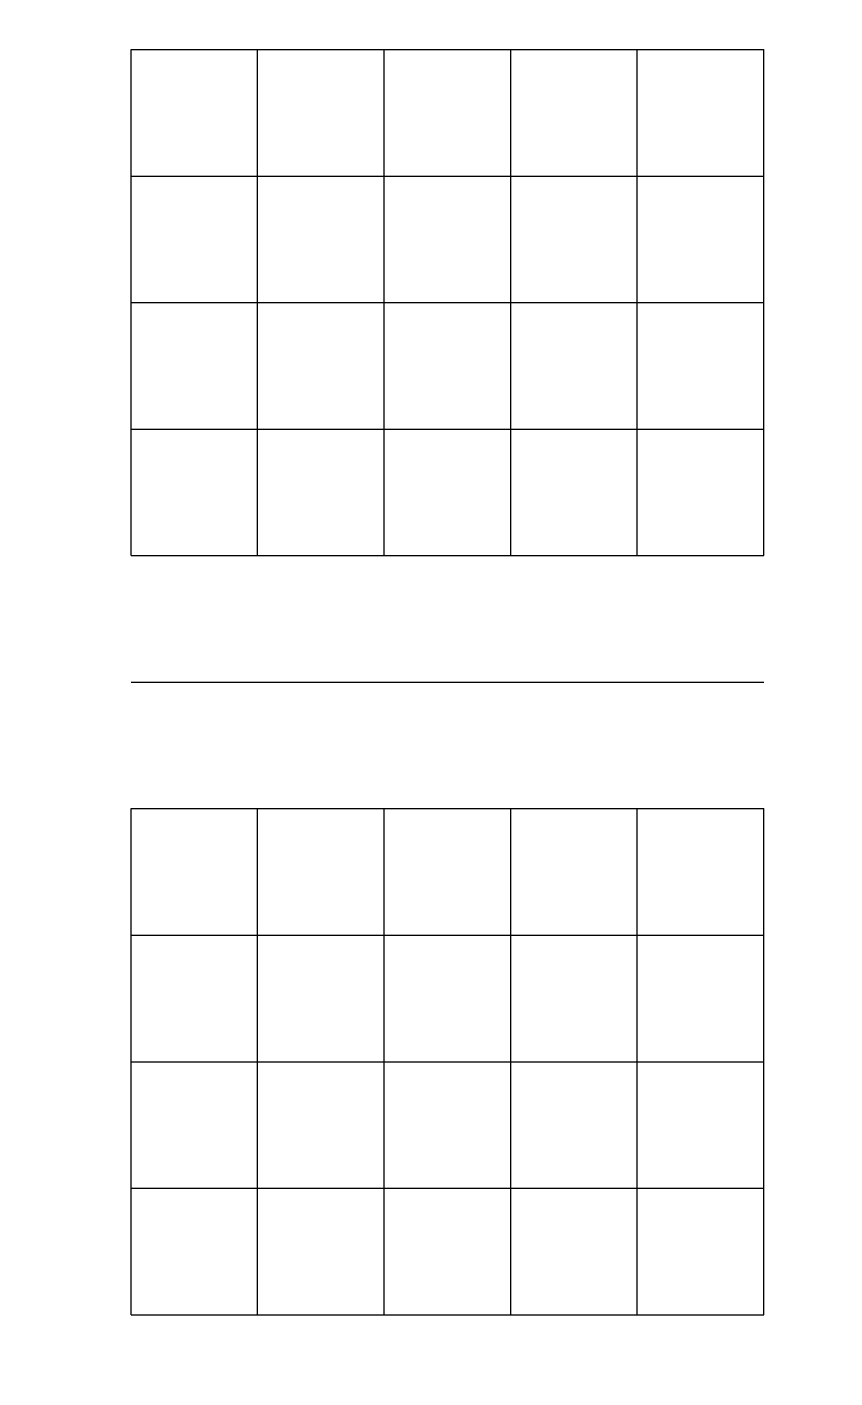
# Model space of a CAD drawing. Header units: millimetres. Extents: x 6 to 745025, y -1528 to 119936.
# Drawn here: x 181.5046 to 181.7749, y 109.5516 to 110.0037 of the extents above; entities that cross this region are included whole.
import ezdxf

# ---------------------------------------------------------------- set-up
doc = ezdxf.new("R2010")
doc.units = ezdxf.units.MM
doc.header["$MEASUREMENT"] = 0
doc.layers.get('0').update_dxf_attribs({"linetype": 'CONTINUOUS'})

msp = doc.modelspace()

# ---------------------------------------------------------------- linework, layer by layer
at = {"color": 0, "linetype": 'Continuous', "lineweight": 25, "true_color": 0x000001}
for p, q in [((181.53944, 109.78444), (181.53944, 109.78444)), ((181.53944, 109.78444), (181.53944, 109.78444)), ((181.53944, 109.78444), (181.53944, 109.78444)), ((181.53944, 109.78444), (181.53944, 109.78444)), ((181.53944, 109.78444), (181.53944, 109.78444)), ((181.53944, 109.78444), (181.53944, 109.78444)), ((181.53944, 109.78444), (181.53944, 109.78444)), ((181.53944, 109.78444), (181.53944, 109.78444)), ((181.58177, 109.78444), (181.58177, 109.78444)), ((181.58177, 109.78444), (181.58177, 109.78444)), ((181.58177, 109.78444), (181.58177, 109.78444)), ((181.58177, 109.78444), (181.58177, 109.78444)), ((181.58177, 109.78444), (181.58177, 109.78444)), ((181.58177, 109.78444), (181.58177, 109.78444)), ((181.58177, 109.78444), (181.58177, 109.78444)), ((181.62411, 109.78444), (181.62411, 109.78444)), ((181.62411, 109.78444), (181.62411, 109.78444)), ((181.62411, 109.78444), (181.62411, 109.78444)), ((181.62411, 109.78444), (181.62411, 109.78444)), ((181.62411, 109.78444), (181.62411, 109.78444)), ((181.62411, 109.78444), (181.62411, 109.78444)), ((181.62411, 109.78444), (181.62411, 109.78444)), ((181.66644, 109.78444), (181.66644, 109.78444)), ((181.66644, 109.78444), (181.66644, 109.78444)), ((181.66644, 109.78444), (181.66644, 109.78444)), ((181.66644, 109.78444), (181.66644, 109.78444)), ((181.66644, 109.78444), (181.66644, 109.78444)), ((181.66644, 109.78444), (181.66644, 109.78444)), ((181.66644, 109.78444), (181.66644, 109.78444)), ((181.70877, 109.78444), (181.70877, 109.78444)), ((181.70877, 109.78444), (181.70877, 109.78444)), ((181.70877, 109.78444), (181.70877, 109.78444)), ((181.70877, 109.78444), (181.70877, 109.78444)), ((181.70877, 109.78444), (181.70877, 109.78444)), ((181.70877, 109.78444), (181.70877, 109.78444)), ((181.70877, 109.78444), (181.70877, 109.78444)), ((181.75111, 109.78444), (181.75111, 109.78444)), ((181.75111, 109.78444), (181.75111, 109.78444)), ((181.75111, 109.78444), (181.75111, 109.78444)), ((181.75111, 109.78444), (181.75111, 109.78444)), ((181.75111, 109.78444), (181.75111, 109.78444)), ((181.75111, 109.78444), (181.75111, 109.78444)), ((181.75111, 109.78444), (181.75111, 109.78444))]:
    msp.add_line(p, q, dxfattribs=at)
for points in [[(181.53944, 109.99611), (181.58177, 109.99611), (181.62411, 109.99611), (181.66644, 109.99611), (181.70877, 109.99611), (181.75111, 109.99611)], [(181.53944, 109.99611), (181.58177, 109.99611), (181.62411, 109.99611), (181.66644, 109.99611), (181.70877, 109.99611), (181.75111, 109.99611)], [(181.53944, 109.99611), (181.58177, 109.99611), (181.62411, 109.99611), (181.66644, 109.99611), (181.70877, 109.99611), (181.75111, 109.99611)], [(181.53944, 109.99611), (181.58177, 109.99611), (181.62411, 109.99611), (181.66644, 109.99611), (181.70877, 109.99611), (181.75111, 109.99611)], [(181.53944, 109.99611), (181.58177, 109.99611), (181.62411, 109.99611), (181.66644, 109.99611), (181.70877, 109.99611), (181.75111, 109.99611)], [(181.53944, 109.99611), (181.58177, 109.99611), (181.62411, 109.99611), (181.66644, 109.99611), (181.70877, 109.99611), (181.75111, 109.99611)], [(181.53944, 109.99611), (181.58177, 109.99611), (181.62411, 109.99611), (181.66644, 109.99611), (181.70877, 109.99611), (181.75111, 109.99611)], [(181.53944, 109.82678), (181.53944, 109.86911), (181.53944, 109.91144), (181.53944, 109.95378), (181.53944, 109.99611)], [(181.53944, 109.82678), (181.53944, 109.86911), (181.53944, 109.91144), (181.53944, 109.95378), (181.53944, 109.99611)], [(181.53944, 109.82678), (181.53944, 109.86911), (181.53944, 109.91144), (181.53944, 109.95378), (181.53944, 109.99611)], [(181.53944, 109.82678), (181.53944, 109.86911), (181.53944, 109.91144), (181.53944, 109.95378), (181.53944, 109.99611)], [(181.53944, 109.82678), (181.53944, 109.86911), (181.53944, 109.91144), (181.53944, 109.95378), (181.53944, 109.99611)], [(181.53944, 109.82678), (181.53944, 109.86911), (181.53944, 109.91144), (181.53944, 109.95378), (181.53944, 109.99611)], [(181.53944, 109.82678), (181.53944, 109.86911), (181.53944, 109.91144), (181.53944, 109.95378), (181.53944, 109.99611)], [(181.53944, 109.82678), (181.53944, 109.86911), (181.53944, 109.91144), (181.53944, 109.95378), (181.53944, 109.99611)], [(181.58177, 109.82678), (181.58177, 109.86911), (181.58177, 109.91144), (181.58177, 109.95378), (181.58177, 109.99611)], [(181.58177, 109.82678), (181.58177, 109.86911), (181.58177, 109.91144), (181.58177, 109.95378), (181.58177, 109.99611)], [(181.58177, 109.82678), (181.58177, 109.86911), (181.58177, 109.91144), (181.58177, 109.95378), (181.58177, 109.99611)], [(181.58177, 109.82678), (181.58177, 109.86911), (181.58177, 109.91144), (181.58177, 109.95378), (181.58177, 109.99611)], [(181.58177, 109.82678), (181.58177, 109.86911), (181.58177, 109.91144), (181.58177, 109.95378), (181.58177, 109.99611)], [(181.58177, 109.82678), (181.58177, 109.86911), (181.58177, 109.91144), (181.58177, 109.95378), (181.58177, 109.99611)], [(181.58177, 109.82678), (181.58177, 109.86911), (181.58177, 109.91144), (181.58177, 109.95378), (181.58177, 109.99611)], [(181.62411, 109.82678), (181.62411, 109.86911), (181.62411, 109.91144), (181.62411, 109.95378), (181.62411, 109.99611)], [(181.62411, 109.82678), (181.62411, 109.86911), (181.62411, 109.91144), (181.62411, 109.95378), (181.62411, 109.99611)], [(181.62411, 109.82678), (181.62411, 109.86911), (181.62411, 109.91144), (181.62411, 109.95378), (181.62411, 109.99611)], [(181.62411, 109.82678), (181.62411, 109.86911), (181.62411, 109.91144), (181.62411, 109.95378), (181.62411, 109.99611)], [(181.62411, 109.82678), (181.62411, 109.86911), (181.62411, 109.91144), (181.62411, 109.95378), (181.62411, 109.99611)], [(181.62411, 109.82678), (181.62411, 109.86911), (181.62411, 109.91144), (181.62411, 109.95378), (181.62411, 109.99611)], [(181.62411, 109.82678), (181.62411, 109.86911), (181.62411, 109.91144), (181.62411, 109.95378), (181.62411, 109.99611)], [(181.66644, 109.82678), (181.66644, 109.86911), (181.66644, 109.91144), (181.66644, 109.95378), (181.66644, 109.99611)], [(181.66644, 109.82678), (181.66644, 109.86911), (181.66644, 109.91144), (181.66644, 109.95378), (181.66644, 109.99611)], [(181.66644, 109.82678), (181.66644, 109.86911), (181.66644, 109.91144), (181.66644, 109.95378), (181.66644, 109.99611)], [(181.66644, 109.82678), (181.66644, 109.86911), (181.66644, 109.91144), (181.66644, 109.95378), (181.66644, 109.99611)], [(181.66644, 109.82678), (181.66644, 109.86911), (181.66644, 109.91144), (181.66644, 109.95378), (181.66644, 109.99611)], [(181.66644, 109.82678), (181.66644, 109.86911), (181.66644, 109.91144), (181.66644, 109.95378), (181.66644, 109.99611)], [(181.66644, 109.82678), (181.66644, 109.86911), (181.66644, 109.91144), (181.66644, 109.95378), (181.66644, 109.99611)], [(181.70877, 109.82678), (181.70877, 109.86911), (181.70877, 109.91144), (181.70877, 109.95378), (181.70877, 109.99611)], [(181.70877, 109.82678), (181.70877, 109.86911), (181.70877, 109.91144), (181.70877, 109.95378), (181.70877, 109.99611)], [(181.70877, 109.82678), (181.70877, 109.86911), (181.70877, 109.91144), (181.70877, 109.95378), (181.70877, 109.99611)], [(181.70877, 109.82678), (181.70877, 109.86911), (181.70877, 109.91144), (181.70877, 109.95378), (181.70877, 109.99611)], [(181.70877, 109.82678), (181.70877, 109.86911), (181.70877, 109.91144), (181.70877, 109.95378), (181.70877, 109.99611)], [(181.70877, 109.82678), (181.70877, 109.86911), (181.70877, 109.91144), (181.70877, 109.95378), (181.70877, 109.99611)], [(181.70877, 109.82678), (181.70877, 109.86911), (181.70877, 109.91144), (181.70877, 109.95378), (181.70877, 109.99611)], [(181.75111, 109.82678), (181.75111, 109.86911), (181.75111, 109.91144), (181.75111, 109.95378), (181.75111, 109.99611)], [(181.75111, 109.82678), (181.75111, 109.86911), (181.75111, 109.91144), (181.75111, 109.95378), (181.75111, 109.99611)], [(181.75111, 109.82678), (181.75111, 109.86911), (181.75111, 109.91144), (181.75111, 109.95378), (181.75111, 109.99611)], [(181.75111, 109.82678), (181.75111, 109.86911), (181.75111, 109.91144), (181.75111, 109.95378), (181.75111, 109.99611)], [(181.75111, 109.82678), (181.75111, 109.86911), (181.75111, 109.91144), (181.75111, 109.95378), (181.75111, 109.99611)], [(181.75111, 109.82678), (181.75111, 109.86911), (181.75111, 109.91144), (181.75111, 109.95378), (181.75111, 109.99611)], [(181.75111, 109.82678), (181.75111, 109.86911), (181.75111, 109.91144), (181.75111, 109.95378), (181.75111, 109.99611)], [(181.53944, 109.95378), (181.58177, 109.95378), (181.62411, 109.95378), (181.66644, 109.95378), (181.70877, 109.95378), (181.75111, 109.95378)], [(181.53944, 109.95378), (181.58177, 109.95378), (181.62411, 109.95378), (181.66644, 109.95378), (181.70877, 109.95378), (181.75111, 109.95378)], [(181.53944, 109.95378), (181.58177, 109.95378), (181.62411, 109.95378), (181.66644, 109.95378), (181.70877, 109.95378), (181.75111, 109.95378)], [(181.53944, 109.95378), (181.58177, 109.95378), (181.62411, 109.95378), (181.66644, 109.95378), (181.70877, 109.95378), (181.75111, 109.95378)], [(181.53944, 109.95378), (181.58177, 109.95378), (181.62411, 109.95378), (181.66644, 109.95378), (181.70877, 109.95378), (181.75111, 109.95378)], [(181.53944, 109.95378), (181.58177, 109.95378), (181.62411, 109.95378), (181.66644, 109.95378), (181.70877, 109.95378), (181.75111, 109.95378)], [(181.53944, 109.95378), (181.58177, 109.95378), (181.62411, 109.95378), (181.66644, 109.95378), (181.70877, 109.95378), (181.75111, 109.95378)], [(181.53944, 109.91144), (181.58177, 109.91144), (181.62411, 109.91144), (181.66644, 109.91144), (181.70877, 109.91144), (181.75111, 109.91144)], [(181.53944, 109.91144), (181.58177, 109.91144), (181.62411, 109.91144), (181.66644, 109.91144), (181.70877, 109.91144), (181.75111, 109.91144)], [(181.53944, 109.91144), (181.58177, 109.91144), (181.62411, 109.91144), (181.66644, 109.91144), (181.70877, 109.91144), (181.75111, 109.91144)], [(181.53944, 109.91144), (181.58177, 109.91144), (181.62411, 109.91144), (181.66644, 109.91144), (181.70877, 109.91144), (181.75111, 109.91144)], [(181.53944, 109.91144), (181.58177, 109.91144), (181.62411, 109.91144), (181.66644, 109.91144), (181.70877, 109.91144), (181.75111, 109.91144)], [(181.53944, 109.91144), (181.58177, 109.91144), (181.62411, 109.91144), (181.66644, 109.91144), (181.70877, 109.91144), (181.75111, 109.91144)], [(181.53944, 109.91144), (181.58177, 109.91144), (181.62411, 109.91144), (181.66644, 109.91144), (181.70877, 109.91144), (181.75111, 109.91144)], [(181.53944, 109.86911), (181.58177, 109.86911), (181.62411, 109.86911), (181.66644, 109.86911), (181.70877, 109.86911), (181.75111, 109.86911)], [(181.53944, 109.86911), (181.58177, 109.86911), (181.62411, 109.86911), (181.66644, 109.86911), (181.70877, 109.86911), (181.75111, 109.86911)], [(181.53944, 109.86911), (181.58177, 109.86911), (181.62411, 109.86911), (181.66644, 109.86911), (181.70877, 109.86911), (181.75111, 109.86911)], [(181.53944, 109.86911), (181.58177, 109.86911), (181.62411, 109.86911), (181.66644, 109.86911), (181.70877, 109.86911), (181.75111, 109.86911)], [(181.53944, 109.86911), (181.58177, 109.86911), (181.62411, 109.86911), (181.66644, 109.86911), (181.70877, 109.86911), (181.75111, 109.86911)], [(181.53944, 109.86911), (181.58177, 109.86911), (181.62411, 109.86911), (181.66644, 109.86911), (181.70877, 109.86911), (181.75111, 109.86911)], [(181.53944, 109.86911), (181.58177, 109.86911), (181.62411, 109.86911), (181.66644, 109.86911), (181.70877, 109.86911), (181.75111, 109.86911)], [(181.53944, 109.82678), (181.58177, 109.82678), (181.62411, 109.82678), (181.66644, 109.82678), (181.70877, 109.82678), (181.75111, 109.82678)], [(181.53944, 109.82678), (181.58177, 109.82678), (181.62411, 109.82678), (181.66644, 109.82678), (181.70877, 109.82678), (181.75111, 109.82678)], [(181.53944, 109.82678), (181.58177, 109.82678), (181.62411, 109.82678), (181.66644, 109.82678), (181.70877, 109.82678), (181.75111, 109.82678)], [(181.53944, 109.82678), (181.58177, 109.82678), (181.62411, 109.82678), (181.66644, 109.82678), (181.70877, 109.82678), (181.75111, 109.82678)], [(181.53944, 109.82678), (181.58177, 109.82678), (181.62411, 109.82678), (181.66644, 109.82678), (181.70877, 109.82678), (181.75111, 109.82678)], [(181.53944, 109.82678), (181.58177, 109.82678), (181.62411, 109.82678), (181.66644, 109.82678), (181.70877, 109.82678), (181.75111, 109.82678)], [(181.53944, 109.82678), (181.58177, 109.82678), (181.62411, 109.82678), (181.66644, 109.82678), (181.70877, 109.82678), (181.75111, 109.82678)], [(181.53944, 109.82678), (181.58177, 109.82678), (181.62411, 109.82678), (181.66644, 109.82678), (181.70877, 109.82678), (181.75111, 109.82678)], [(181.53944, 109.78444), (181.58177, 109.78444), (181.62411, 109.78444), (181.66644, 109.78444), (181.70877, 109.78444), (181.75111, 109.78444)], [(181.53944, 109.78444), (181.58177, 109.78444), (181.62411, 109.78444), (181.66644, 109.78444), (181.70877, 109.78444), (181.75111, 109.78444)], [(181.53944, 109.78444), (181.58177, 109.78444), (181.62411, 109.78444), (181.66644, 109.78444), (181.70877, 109.78444), (181.75111, 109.78444)], [(181.53944, 109.78444), (181.58177, 109.78444), (181.62411, 109.78444), (181.66644, 109.78444), (181.70877, 109.78444), (181.75111, 109.78444)], [(181.53944, 109.78444), (181.58177, 109.78444), (181.62411, 109.78444), (181.66644, 109.78444), (181.70877, 109.78444), (181.75111, 109.78444)], [(181.53944, 109.78444), (181.58177, 109.78444), (181.62411, 109.78444), (181.66644, 109.78444), (181.70877, 109.78444), (181.75111, 109.78444)], [(181.53944, 109.78444), (181.58177, 109.78444), (181.62411, 109.78444), (181.66644, 109.78444), (181.70877, 109.78444), (181.75111, 109.78444)], [(181.53944, 109.74211), (181.58177, 109.74211), (181.62411, 109.74211), (181.66644, 109.74211), (181.70877, 109.74211), (181.75111, 109.74211)], [(181.53944, 109.74211), (181.58177, 109.74211), (181.62411, 109.74211), (181.66644, 109.74211), (181.70877, 109.74211), (181.75111, 109.74211)], [(181.53944, 109.74211), (181.58177, 109.74211), (181.62411, 109.74211), (181.66644, 109.74211), (181.70877, 109.74211), (181.75111, 109.74211)], [(181.53944, 109.74211), (181.58177, 109.74211), (181.62411, 109.74211), (181.66644, 109.74211), (181.70877, 109.74211), (181.75111, 109.74211)], [(181.53944, 109.74211), (181.58177, 109.74211), (181.62411, 109.74211), (181.66644, 109.74211), (181.70877, 109.74211), (181.75111, 109.74211)], [(181.53944, 109.74211), (181.58177, 109.74211), (181.62411, 109.74211), (181.66644, 109.74211), (181.70877, 109.74211), (181.75111, 109.74211)], [(181.53944, 109.74211), (181.58177, 109.74211), (181.62411, 109.74211), (181.66644, 109.74211), (181.70877, 109.74211), (181.75111, 109.74211)], [(181.53944, 109.57278), (181.53944, 109.61511), (181.53944, 109.65744), (181.53944, 109.69978), (181.53944, 109.74211)], [(181.53944, 109.57278), (181.53944, 109.61511), (181.53944, 109.65744), (181.53944, 109.69978), (181.53944, 109.74211)], [(181.53944, 109.57278), (181.53944, 109.61511), (181.53944, 109.65744), (181.53944, 109.69978), (181.53944, 109.74211)], [(181.53944, 109.57278), (181.53944, 109.61511), (181.53944, 109.65744), (181.53944, 109.69978), (181.53944, 109.74211)], [(181.53944, 109.57278), (181.53944, 109.61511), (181.53944, 109.65744), (181.53944, 109.69978), (181.53944, 109.74211)], [(181.53944, 109.57278), (181.53944, 109.61511), (181.53944, 109.65744), (181.53944, 109.69978), (181.53944, 109.74211)], [(181.53944, 109.57278), (181.53944, 109.61511), (181.53944, 109.65744), (181.53944, 109.69978), (181.53944, 109.74211)], [(181.53944, 109.57278), (181.53944, 109.61511), (181.53944, 109.65744), (181.53944, 109.69978), (181.53944, 109.74211)], [(181.58177, 109.57278), (181.58177, 109.61511), (181.58177, 109.65744), (181.58177, 109.69978), (181.58177, 109.74211)], [(181.58177, 109.57278), (181.58177, 109.61511), (181.58177, 109.65744), (181.58177, 109.69978), (181.58177, 109.74211)], [(181.58177, 109.57278), (181.58177, 109.61511), (181.58177, 109.65744), (181.58177, 109.69978), (181.58177, 109.74211)], [(181.58177, 109.57278), (181.58177, 109.61511), (181.58177, 109.65744), (181.58177, 109.69978), (181.58177, 109.74211)], [(181.58177, 109.57278), (181.58177, 109.61511), (181.58177, 109.65744), (181.58177, 109.69978), (181.58177, 109.74211)], [(181.58177, 109.57278), (181.58177, 109.61511), (181.58177, 109.65744), (181.58177, 109.69978), (181.58177, 109.74211)], [(181.58177, 109.57278), (181.58177, 109.61511), (181.58177, 109.65744), (181.58177, 109.69978), (181.58177, 109.74211)], [(181.62411, 109.57278), (181.62411, 109.61511), (181.62411, 109.65744), (181.62411, 109.69978), (181.62411, 109.74211)], [(181.62411, 109.57278), (181.62411, 109.61511), (181.62411, 109.65744), (181.62411, 109.69978), (181.62411, 109.74211)], [(181.62411, 109.57278), (181.62411, 109.61511), (181.62411, 109.65744), (181.62411, 109.69978), (181.62411, 109.74211)], [(181.62411, 109.57278), (181.62411, 109.61511), (181.62411, 109.65744), (181.62411, 109.69978), (181.62411, 109.74211)], [(181.62411, 109.57278), (181.62411, 109.61511), (181.62411, 109.65744), (181.62411, 109.69978), (181.62411, 109.74211)], [(181.62411, 109.57278), (181.62411, 109.61511), (181.62411, 109.65744), (181.62411, 109.69978), (181.62411, 109.74211)], [(181.62411, 109.57278), (181.62411, 109.61511), (181.62411, 109.65744), (181.62411, 109.69978), (181.62411, 109.74211)], [(181.66644, 109.57278), (181.66644, 109.61511), (181.66644, 109.65744), (181.66644, 109.69978), (181.66644, 109.74211)], [(181.66644, 109.57278), (181.66644, 109.61511), (181.66644, 109.65744), (181.66644, 109.69978), (181.66644, 109.74211)], [(181.66644, 109.57278), (181.66644, 109.61511), (181.66644, 109.65744), (181.66644, 109.69978), (181.66644, 109.74211)], [(181.66644, 109.57278), (181.66644, 109.61511), (181.66644, 109.65744), (181.66644, 109.69978), (181.66644, 109.74211)], [(181.66644, 109.57278), (181.66644, 109.61511), (181.66644, 109.65744), (181.66644, 109.69978), (181.66644, 109.74211)], [(181.66644, 109.57278), (181.66644, 109.61511), (181.66644, 109.65744), (181.66644, 109.69978), (181.66644, 109.74211)], [(181.66644, 109.57278), (181.66644, 109.61511), (181.66644, 109.65744), (181.66644, 109.69978), (181.66644, 109.74211)], [(181.70877, 109.57278), (181.70877, 109.61511), (181.70877, 109.65744), (181.70877, 109.69978), (181.70877, 109.74211)], [(181.70877, 109.57278), (181.70877, 109.61511), (181.70877, 109.65744), (181.70877, 109.69978), (181.70877, 109.74211)], [(181.70877, 109.57278), (181.70877, 109.61511), (181.70877, 109.65744), (181.70877, 109.69978), (181.70877, 109.74211)], [(181.70877, 109.57278), (181.70877, 109.61511), (181.70877, 109.65744), (181.70877, 109.69978), (181.70877, 109.74211)], [(181.70877, 109.57278), (181.70877, 109.61511), (181.70877, 109.65744), (181.70877, 109.69978), (181.70877, 109.74211)], [(181.70877, 109.57278), (181.70877, 109.61511), (181.70877, 109.65744), (181.70877, 109.69978), (181.70877, 109.74211)], [(181.70877, 109.57278), (181.70877, 109.61511), (181.70877, 109.65744), (181.70877, 109.69978), (181.70877, 109.74211)], [(181.75111, 109.57278), (181.75111, 109.61511), (181.75111, 109.65744), (181.75111, 109.69978), (181.75111, 109.74211)], [(181.75111, 109.57278), (181.75111, 109.61511), (181.75111, 109.65744), (181.75111, 109.69978), (181.75111, 109.74211)], [(181.75111, 109.57278), (181.75111, 109.61511), (181.75111, 109.65744), (181.75111, 109.69978), (181.75111, 109.74211)], [(181.75111, 109.57278), (181.75111, 109.61511), (181.75111, 109.65744), (181.75111, 109.69978), (181.75111, 109.74211)], [(181.75111, 109.57278), (181.75111, 109.61511), (181.75111, 109.65744), (181.75111, 109.69978), (181.75111, 109.74211)], [(181.75111, 109.57278), (181.75111, 109.61511), (181.75111, 109.65744), (181.75111, 109.69978), (181.75111, 109.74211)], [(181.75111, 109.57278), (181.75111, 109.61511), (181.75111, 109.65744), (181.75111, 109.69978), (181.75111, 109.74211)], [(181.53944, 109.69978), (181.58177, 109.69978), (181.62411, 109.69978), (181.66644, 109.69978), (181.70877, 109.69978), (181.75111, 109.69978)], [(181.53944, 109.69978), (181.58177, 109.69978), (181.62411, 109.69978), (181.66644, 109.69978), (181.70877, 109.69978), (181.75111, 109.69978)], [(181.53944, 109.69978), (181.58177, 109.69978), (181.62411, 109.69978), (181.66644, 109.69978), (181.70877, 109.69978), (181.75111, 109.69978)], [(181.53944, 109.69978), (181.58177, 109.69978), (181.62411, 109.69978), (181.66644, 109.69978), (181.70877, 109.69978), (181.75111, 109.69978)], [(181.53944, 109.69978), (181.58177, 109.69978), (181.62411, 109.69978), (181.66644, 109.69978), (181.70877, 109.69978), (181.75111, 109.69978)], [(181.53944, 109.69978), (181.58177, 109.69978), (181.62411, 109.69978), (181.66644, 109.69978), (181.70877, 109.69978), (181.75111, 109.69978)], [(181.53944, 109.69978), (181.58177, 109.69978), (181.62411, 109.69978), (181.66644, 109.69978), (181.70877, 109.69978), (181.75111, 109.69978)], [(181.53944, 109.65744), (181.58177, 109.65744), (181.62411, 109.65744), (181.66644, 109.65744), (181.70877, 109.65744), (181.75111, 109.65744)], [(181.53944, 109.65744), (181.58177, 109.65744), (181.62411, 109.65744), (181.66644, 109.65744), (181.70877, 109.65744), (181.75111, 109.65744)], [(181.53944, 109.65744), (181.58177, 109.65744), (181.62411, 109.65744), (181.66644, 109.65744), (181.70877, 109.65744), (181.75111, 109.65744)], [(181.53944, 109.65744), (181.58177, 109.65744), (181.62411, 109.65744), (181.66644, 109.65744), (181.70877, 109.65744), (181.75111, 109.65744)], [(181.53944, 109.65744), (181.58177, 109.65744), (181.62411, 109.65744), (181.66644, 109.65744), (181.70877, 109.65744), (181.75111, 109.65744)], [(181.53944, 109.65744), (181.58177, 109.65744), (181.62411, 109.65744), (181.66644, 109.65744), (181.70877, 109.65744), (181.75111, 109.65744)], [(181.53944, 109.65744), (181.58177, 109.65744), (181.62411, 109.65744), (181.66644, 109.65744), (181.70877, 109.65744), (181.75111, 109.65744)], [(181.53944, 109.61511), (181.58177, 109.61511), (181.62411, 109.61511), (181.66644, 109.61511), (181.70877, 109.61511), (181.75111, 109.61511)], [(181.53944, 109.61511), (181.58177, 109.61511), (181.62411, 109.61511), (181.66644, 109.61511), (181.70877, 109.61511), (181.75111, 109.61511)], [(181.53944, 109.61511), (181.58177, 109.61511), (181.62411, 109.61511), (181.66644, 109.61511), (181.70877, 109.61511), (181.75111, 109.61511)], [(181.53944, 109.61511), (181.58177, 109.61511), (181.62411, 109.61511), (181.66644, 109.61511), (181.70877, 109.61511), (181.75111, 109.61511)], [(181.53944, 109.61511), (181.58177, 109.61511), (181.62411, 109.61511), (181.66644, 109.61511), (181.70877, 109.61511), (181.75111, 109.61511)], [(181.53944, 109.61511), (181.58177, 109.61511), (181.62411, 109.61511), (181.66644, 109.61511), (181.70877, 109.61511), (181.75111, 109.61511)], [(181.53944, 109.61511), (181.58177, 109.61511), (181.62411, 109.61511), (181.66644, 109.61511), (181.70877, 109.61511), (181.75111, 109.61511)], [(181.53944, 109.57278), (181.58177, 109.57278), (181.62411, 109.57278), (181.66644, 109.57278), (181.70877, 109.57278), (181.75111, 109.57278)], [(181.53944, 109.57278), (181.58177, 109.57278), (181.62411, 109.57278), (181.66644, 109.57278), (181.70877, 109.57278), (181.75111, 109.57278)], [(181.53944, 109.57278), (181.58177, 109.57278), (181.62411, 109.57278), (181.66644, 109.57278), (181.70877, 109.57278), (181.75111, 109.57278)], [(181.53944, 109.57278), (181.58177, 109.57278), (181.62411, 109.57278), (181.66644, 109.57278), (181.70877, 109.57278), (181.75111, 109.57278)], [(181.53944, 109.57278), (181.58177, 109.57278), (181.62411, 109.57278), (181.66644, 109.57278), (181.70877, 109.57278), (181.75111, 109.57278)], [(181.53944, 109.57278), (181.58177, 109.57278), (181.62411, 109.57278), (181.66644, 109.57278), (181.70877, 109.57278), (181.75111, 109.57278)], [(181.53944, 109.57278), (181.58177, 109.57278), (181.62411, 109.57278), (181.66644, 109.57278), (181.70877, 109.57278), (181.75111, 109.57278)], [(181.53944, 109.57278), (181.58177, 109.57278), (181.62411, 109.57278), (181.66644, 109.57278), (181.70877, 109.57278), (181.75111, 109.57278)]]:
    msp.add_lwpolyline(points, dxfattribs=at)
at = {"color": 0, "linetype": 'Continuous', "lineweight": 18, "true_color": 0x000003}
for points in [[(182.97877, 109.89028), (182.97877, 110.97745), (182.09745, 111.85878), (181.01027, 111.85878)], [(182.00511, 109.89028), (182.00511, 110.43971), (181.55971, 110.88511), (181.01027, 110.88511)], [(181.01027, 107.92178), (182.09745, 107.92178), (182.97877, 108.8031), (182.97877, 109.89028)], [(181.01027, 108.89544), (181.55971, 108.89544), (182.00511, 109.34084), (182.00511, 109.89028)]]:
    msp.add_open_spline(points, degree=3, dxfattribs=at)

doc.saveas('drawing.dxf')
